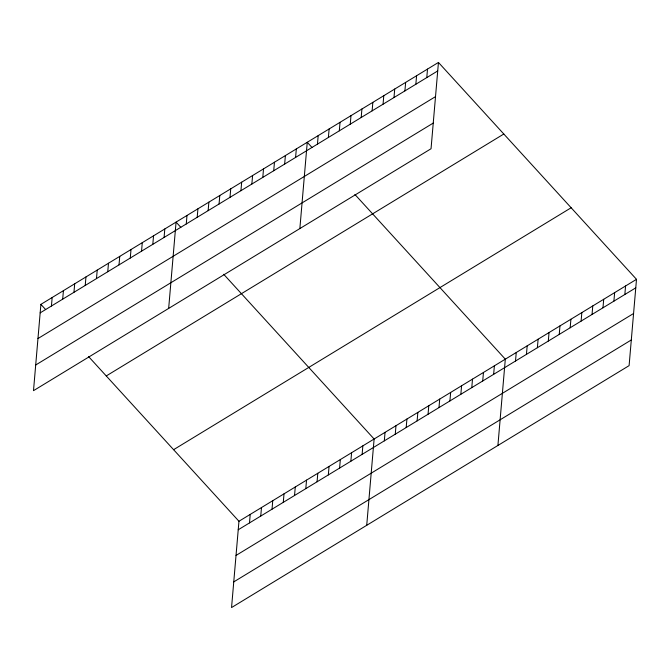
<?xml version="1.0" encoding="UTF-8"?>
<svg xmlns="http://www.w3.org/2000/svg" width="670" height="670" viewBox="0 0 670 670"><rect width="100%" height="100%" fill="white"/><g stroke="black" fill="none" stroke-linecap="round" stroke-linejoin="round"><path stroke-width="1" d="M40.895 304.364L33.5 390.669L431.044 148.74L438.448 62.436L40.895 304.364L45.661 309.582M51.431 306.022L52.16 297.514M62.695 299.163L63.424 290.654M73.96 292.313L74.688 283.804M85.224 285.453L85.953 276.945M96.488 278.603L97.217 270.094M107.753 271.752L108.481 263.235M119.017 264.893L119.746 256.384M130.281 258.042L131.01 249.533M141.546 251.183L142.274 242.674M152.81 244.332L153.539 235.823M164.075 237.473L164.803 228.964M168.664 308.409L176.068 222.113L180.833 227.331M186.268 223.964L186.997 215.455M197.198 217.315L197.926 208.805M208.136 210.665L208.864 202.147M219.065 204.007L219.793 195.498M229.994 197.357L230.723 188.848M240.932 190.699L241.661 182.19M251.861 184.049L252.59 175.54M262.791 177.399L263.528 168.89M88.557 356.557L238.956 521.26L231.552 607.564L629.105 365.636L636.5 279.331L438.448 62.436M273.728 170.741L274.457 162.232M249.491 522.918L250.22 514.409M284.658 164.091L285.387 155.582M260.756 516.059L261.484 507.55M295.596 157.433L296.324 148.924M272.02 509.208L272.749 500.699M299.859 228.579L307.254 142.274L312.019 147.492M283.284 502.349L284.013 493.84M317.454 144.134L318.183 135.625M294.54 495.498L295.277 486.99M328.392 137.476L329.121 128.967M305.805 488.639L306.533 480.13M339.322 130.826L340.05 122.317M317.069 481.789L317.798 473.28M350.251 124.168L350.988 115.659M328.334 474.93L329.062 466.421M361.189 117.518L361.917 109.009M339.598 468.079L340.327 459.57M372.118 110.868L372.847 102.359M350.862 461.228L351.591 452.711M383.056 104.21L383.784 95.701M362.127 454.369L362.855 445.86M393.985 97.56L394.714 89.051M366.724 525.305L374.12 439.009L223.721 274.298M404.915 90.902L405.643 82.393M384.32 440.86L385.049 432.351M415.852 84.252L416.581 75.743M395.258 434.21L395.987 425.701M426.782 77.603L427.51 69.094M406.188 427.552L406.916 419.043M417.117 420.902L417.854 412.393M428.055 414.253L428.783 405.744M438.984 407.595L439.713 399.085M449.922 400.945L450.65 392.436M460.851 394.287L461.58 385.778M471.781 387.637L472.509 379.128M482.718 380.987L483.447 372.478M493.648 374.329L494.376 365.82M497.911 445.466L505.314 359.17L354.907 194.468M515.515 361.021L516.243 352.512M526.444 354.371L527.173 345.862M537.382 347.722L538.111 339.213M548.311 341.064L549.04 332.555M559.241 334.414L559.969 325.905M570.178 327.764L570.907 319.247M581.108 321.106L581.836 312.597M592.037 314.456L592.774 305.947M602.975 307.798L603.704 299.289M613.904 301.148L614.633 292.639M624.842 294.498L625.571 285.981M40.166 312.873L437.711 70.945M37.972 338.551L435.517 96.622M35.703 364.999L433.247 123.071M106.254 375.945L503.806 134.017M173.597 449.687L571.142 207.759M238.956 521.26L636.5 279.331M238.227 529.769L635.771 287.84M236.024 555.438L633.569 313.51M233.755 581.895L631.299 339.966"/></g></svg>
